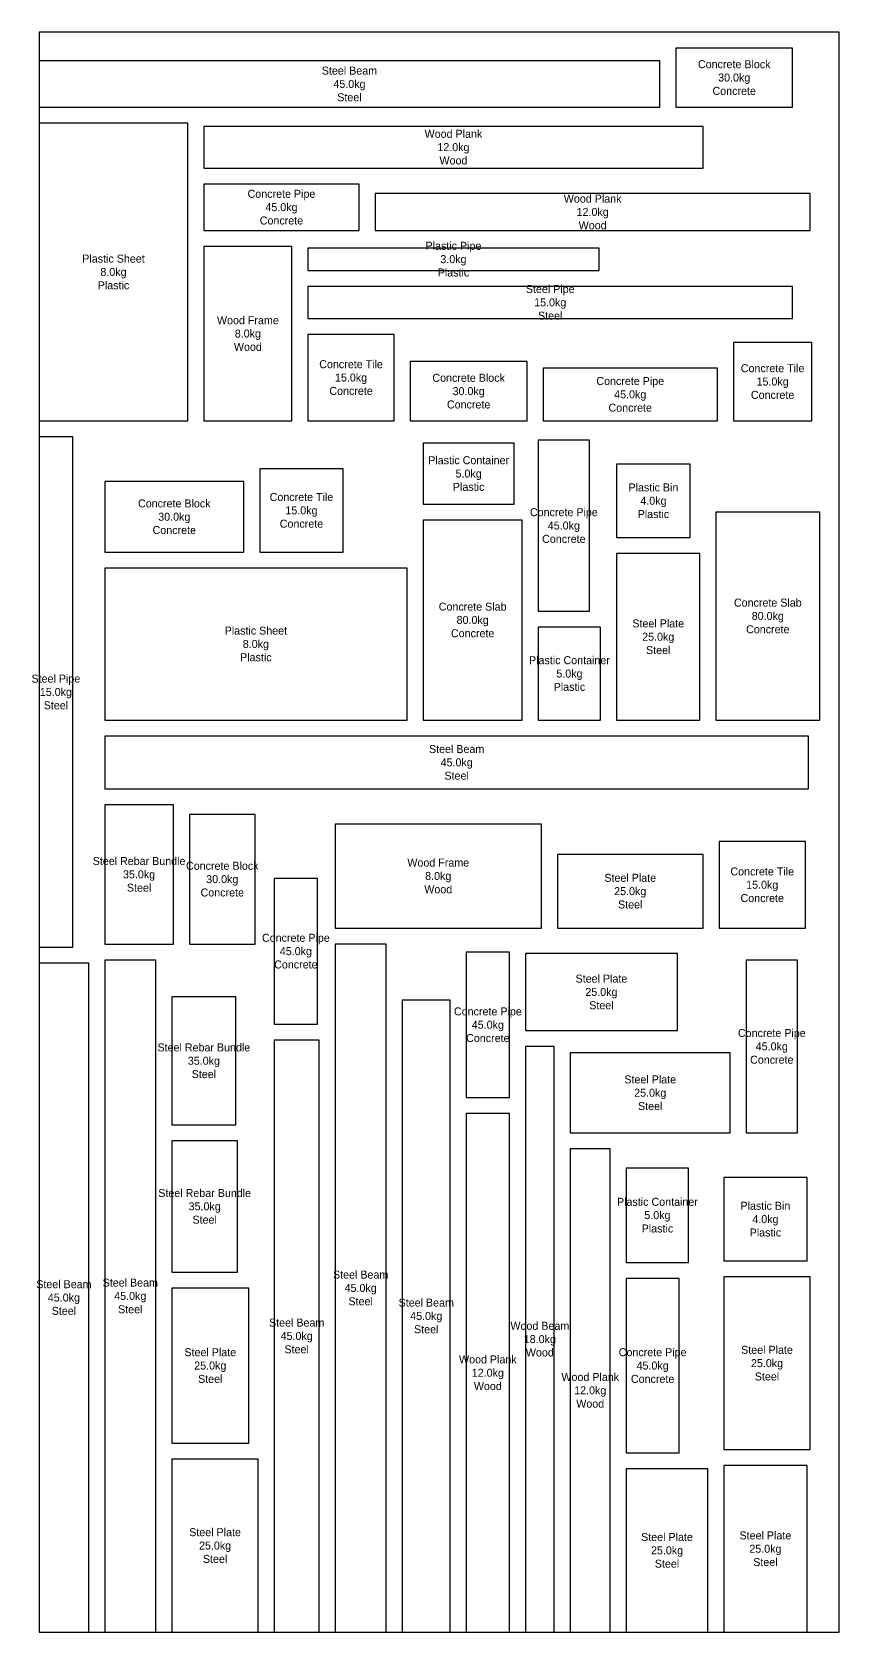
# Model space of a CAD drawing. Header units: metres. Extents: x -9 to 500, y 0 to 6375.
# Drawn here: x -4 to 500, y 1075 to 2075 of the extents above; entities that cross this region are included whole.
import ezdxf

# ---------------------------------------------------------------- set-up
doc = ezdxf.new("R2010")
doc.units = ezdxf.units.M

msp = doc.modelspace()

# ---------------------------------------------------------------- linework, layer by layer
for points in [[(0, 1075), (500, 1075), (500, 2075), (0, 2075), (0, 1075)], [(398, 2028), (471, 2028), (471, 2065), (398, 2065), (398, 2028)], [(0, 2028), (388, 2028), (388, 2057), (0, 2057), (0, 2028)], [(0, 1832), (93, 1832), (93, 2018), (0, 2018), (0, 1832)], [(103, 1990), (415, 1990), (415, 2016), (103, 2016), (103, 1990)], [(103, 1951), (200, 1951), (200, 1980), (103, 1980), (103, 1951)], [(210, 1951), (482, 1951), (482, 1974), (210, 1974), (210, 1951)], [(103, 1832), (158, 1832), (158, 1941), (103, 1941), (103, 1832)], [(168, 1926), (350, 1926), (350, 1940), (168, 1940), (168, 1926)], [(168, 1896), (471, 1896), (471, 1916), (168, 1916), (168, 1896)], [(168, 1832), (222, 1832), (222, 1886), (168, 1886), (168, 1832)], [(434, 1832), (483, 1832), (483, 1881), (434, 1881), (434, 1832)], [(232, 1832), (305, 1832), (305, 1869), (232, 1869), (232, 1832)], [(315, 1832), (424, 1832), (424, 1865), (315, 1865), (315, 1832)], [(0, 1503), (21, 1503), (21, 1822), (0, 1822), (0, 1503)], [(312, 1713), (344, 1713), (344, 1820), (312, 1820), (312, 1713)], [(240, 1780), (297, 1780), (297, 1818), (240, 1818), (240, 1780)], [(138, 1750), (190, 1750), (190, 1802), (138, 1802), (138, 1750)], [(361, 1759), (407, 1759), (407, 1805), (361, 1805), (361, 1759)], [(41, 1750), (128, 1750), (128, 1794), (41, 1794), (41, 1750)], [(240, 1645), (302, 1645), (302, 1770), (240, 1770), (240, 1645)], [(423, 1645), (488, 1645), (488, 1775), (423, 1775), (423, 1645)], [(41, 1645), (230, 1645), (230, 1740), (41, 1740), (41, 1645)], [(361, 1645), (413, 1645), (413, 1749), (361, 1749), (361, 1645)], [(312, 1645), (351, 1645), (351, 1703), (312, 1703), (312, 1645)], [(41, 1602), (481, 1602), (481, 1635), (41, 1635), (41, 1602)], [(41, 1505), (84, 1505), (84, 1592), (41, 1592), (41, 1505)], [(94, 1505), (135, 1505), (135, 1586), (94, 1586), (94, 1505)], [(185, 1515), (314, 1515), (314, 1580), (185, 1580), (185, 1515)], [(324, 1515), (415, 1515), (415, 1561), (324, 1561), (324, 1515)], [(425, 1515), (479, 1515), (479, 1569), (425, 1569), (425, 1515)], [(147, 1455), (174, 1455), (174, 1546), (147, 1546), (147, 1455)], [(185, 1075), (217, 1075), (217, 1505), (185, 1505), (185, 1075)], [(267, 1409), (294, 1409), (294, 1500), (267, 1500), (267, 1409)], [(0, 1075), (31, 1075), (31, 1493), (0, 1493), (0, 1075)], [(41, 1075), (73, 1075), (73, 1495), (41, 1495), (41, 1075)], [(304, 1451), (399, 1451), (399, 1499), (304, 1499), (304, 1451)], [(442, 1387), (474, 1387), (474, 1495), (442, 1495), (442, 1387)], [(83, 1392), (123, 1392), (123, 1472), (83, 1472), (83, 1392)], [(227, 1075), (257, 1075), (257, 1470), (227, 1470), (227, 1075)], [(147, 1075), (175, 1075), (175, 1445), (147, 1445), (147, 1075)], [(304, 1075), (322, 1075), (322, 1441), (304, 1441), (304, 1075)], [(332, 1387), (432, 1387), (432, 1437), (332, 1437), (332, 1387)], [(267, 1075), (294, 1075), (294, 1399), (267, 1399), (267, 1075)], [(83, 1300), (124, 1300), (124, 1382), (83, 1382), (83, 1300)], [(332, 1075), (357, 1075), (357, 1377), (332, 1377), (332, 1075)], [(367, 1306), (406, 1306), (406, 1365), (367, 1365), (367, 1306)], [(428, 1307), (480, 1307), (480, 1359), (428, 1359), (428, 1307)], [(83, 1193), (131, 1193), (131, 1290), (83, 1290), (83, 1193)], [(367, 1187), (400, 1187), (400, 1296), (367, 1296), (367, 1187)], [(428, 1189), (482, 1189), (482, 1297), (428, 1297), (428, 1189)], [(83, 1075), (137, 1075), (137, 1183), (83, 1183), (83, 1075)], [(367, 1075), (418, 1075), (418, 1177), (367, 1177), (367, 1075)], [(428, 1075), (480, 1075), (480, 1179), (428, 1179), (428, 1075)]]:
    msp.add_lwpolyline(points, close=True)

# ---------------------------------------------------------------- texts
at = {"char_height": 5, "attachment_point": 5}
for s, insert in [('Steel Beam\\P45.0kg\\PSteel', (194, 2042.5)), ('Concrete Block\\P30.0kg\\PConcrete', (434.5, 2046.5)), ('Wood Plank\\P12.0kg\\PWood', (259, 2003)), ('Concrete Pipe\\P45.0kg\\PConcrete', (151.5, 1965.5)), ('Wood Plank\\P12.0kg\\PWood', (346, 1962.5)), ('Plastic Pipe\\P3.0kg\\PPlastic', (259, 1933)), ('Plastic Sheet\\P8.0kg\\PPlastic', (46.5, 1925)), ('Steel Pipe\\P15.0kg\\PSteel', (319.5, 1906)), ('Wood Frame\\P8.0kg\\PWood', (130.5, 1886.5)), ('Concrete Tile\\P15.0kg\\PConcrete', (195, 1859)), ('Concrete Block\\P30.0kg\\PConcrete', (268.5, 1850.5)), ('Concrete Tile\\P15.0kg\\PConcrete', (458.5, 1856.5)), ('Concrete Pipe\\P45.0kg\\PConcrete', (369.5, 1848.5)), ('Plastic Container\\P5.0kg\\PPlastic', (268.5, 1799)), ('Plastic Bin\\P4.0kg\\PPlastic', (384, 1782)), ('Concrete Block\\P30.0kg\\PConcrete', (84.5, 1772)), ('Concrete Tile\\P15.0kg\\PConcrete', (164, 1776)), ('Concrete Pipe\\P45.0kg\\PConcrete', (328, 1766.5)), ('Concrete Slab\\P80.0kg\\PConcrete', (455.5, 1710)), ('Concrete Slab\\P80.0kg\\PConcrete', (271, 1707.5)), ('Plastic Sheet\\P8.0kg\\PPlastic', (135.5, 1692.5)), ('Steel Plate\\P25.0kg\\PSteel', (387, 1697)), ('Plastic Container\\P5.0kg\\PPlastic', (331.5, 1674)), ('Steel Pipe\\P15.0kg\\PSteel', (10.5, 1662.5)), ('Steel Beam\\P45.0kg\\PSteel', (261, 1618.5)), ('Steel Rebar Bundle\\P35.0kg\\PSteel', (62.5, 1548.5)), ('Concrete Block\\P30.0kg\\PConcrete', (114.5, 1545.5)), ('Wood Frame\\P8.0kg\\PWood', (249.5, 1547.5)), ('Concrete Tile\\P15.0kg\\PConcrete', (452, 1542)), ('Steel Plate\\P25.0kg\\PSteel', (369.5, 1538)), ('Concrete Pipe\\P45.0kg\\PConcrete', (160.5, 1500.5)), ('Steel Plate\\P25.0kg\\PSteel', (351.5, 1475)), ('Concrete Pipe\\P45.0kg\\PConcrete', (280.5, 1454.5)), ('Concrete Pipe\\P45.0kg\\PConcrete', (458, 1441)), ('Steel Rebar Bundle\\P35.0kg\\PSteel', (103, 1432)), ('Steel Plate\\P25.0kg\\PSteel', (382, 1412)), ('Steel Rebar Bundle\\P35.0kg\\PSteel', (103.5, 1341)), ('Plastic Container\\P5.0kg\\PPlastic', (386.5, 1335.5)), ('Plastic Bin\\P4.0kg\\PPlastic', (454, 1333)), ('Steel Beam\\P45.0kg\\PSteel', (201, 1290)), ('Steel Beam\\P45.0kg\\PSteel', (15.5, 1284)), ('Steel Beam\\P45.0kg\\PSteel', (57, 1285)), ('Steel Beam\\P45.0kg\\PSteel', (242, 1272.5)), ('Steel Beam\\P45.0kg\\PSteel', (161, 1260)), ('Wood Beam\\P18.0kg\\PWood', (313, 1258)), ('Steel Plate\\P25.0kg\\PSteel', (107, 1241.5)), ('Concrete Pipe\\P45.0kg\\PConcrete', (383.5, 1241.5)), ('Steel Plate\\P25.0kg\\PSteel', (455, 1243)), ('Wood Plank\\P12.0kg\\PWood', (280.5, 1237)), ('Wood Plank\\P12.0kg\\PWood', (344.5, 1226)), ('Steel Plate\\P25.0kg\\PSteel', (110, 1129)), ('Steel Plate\\P25.0kg\\PSteel', (392.5, 1126)), ('Steel Plate\\P25.0kg\\PSteel', (454, 1127))]:
    msp.add_mtext(s, dxfattribs=dict(at, insert=insert))

doc.saveas('drawing.dxf')
